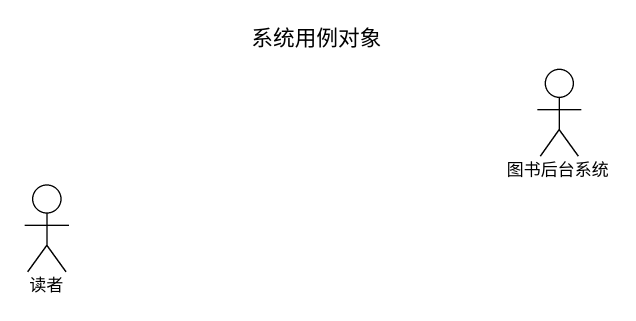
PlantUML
@startuml
title 系统用例对象
actor 图书后台系统
actor 读者
@enduml
